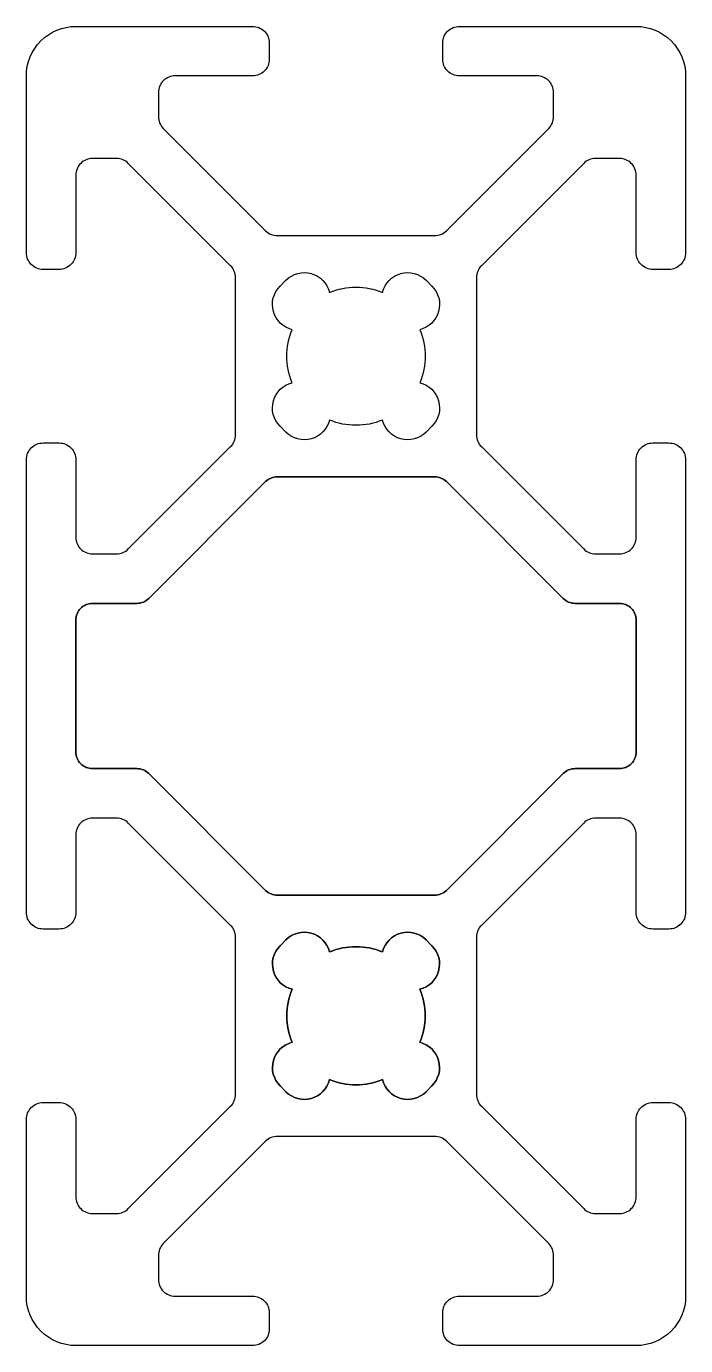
# Model space of a CAD drawing. Extents: x -10 to 10, y -40 to 0.
import ezdxf

# ---------------------------------------------------------------- set-up
doc = ezdxf.new("R2010")
doc.units = 0
doc.layers.get('0').update_dxf_attribs({"linetype": 'CONTINUOUS'})

msp = doc.modelspace()

# ---------------------------------------------------------------- linework, layer by layer
for points in [[(10, -38.5, -0.414214), (8.5, -40), (3.138, -40, -0.414214), (2.63, -39.492), (2.63, -39.008, -0.414214), (3.138, -38.5), (5.487, -38.5, 0.414214), (5.995, -37.992), (5.995, -37.266, 0.198912), (5.846, -36.907), (2.743, -33.804, 0.198912), (2.384, -33.655), (-2.384, -33.655, 0.198912), (-2.743, -33.804), (-5.846, -36.907, 0.198912), (-5.995, -37.266), (-5.995, -37.992, 0.414214), (-5.487, -38.5), (-3.138, -38.5, -0.414214), (-2.63, -39.008), (-2.63, -39.492, -0.414214), (-3.138, -40), (-8.5, -40, -0.414214), (-10, -38.5), (-10, -33.138, -0.414214), (-9.492, -32.63), (-9.008, -32.63, -0.414214), (-8.5, -33.138), (-8.5, -35.487, 0.414214), (-7.992, -35.995), (-7.266, -35.995, 0.198912), (-6.907, -35.846), (-3.804, -32.743, 0.198912), (-3.655, -32.384), (-3.655, -27.616, 0.198912), (-3.804, -27.257), (-6.907, -24.154, 0.198912), (-7.266, -24.005), (-7.992, -24.005, 0.414214), (-8.5, -24.513), (-8.5, -26.862, -0.414214), (-9.008, -27.37), (-9.492, -27.37, -0.414214), (-10, -26.862), (-10, -13.138, -0.414214), (-9.492, -12.63), (-9.008, -12.63, -0.414214), (-8.5, -13.138), (-8.5, -15.487, 0.414214), (-7.992, -15.995), (-7.266, -15.995, 0.198912), (-6.907, -15.846), (-3.804, -12.743, 0.198912), (-3.655, -12.384), (-3.655, -7.616, 0.198912), (-3.804, -7.257), (-6.907, -4.154, 0.198912), (-7.266, -4.005), (-7.992, -4.005, 0.414214), (-8.5, -4.513), (-8.5, -6.862, -0.414214), (-9.008, -7.37), (-9.492, -7.37, -0.414214), (-10, -6.862), (-10, -1.5, -0.414214), (-8.5, 0), (-3.138, 0, -0.414214), (-2.63, -0.508), (-2.63, -0.992, -0.414214), (-3.138, -1.5), (-5.487, -1.5, 0.414214), (-5.995, -2.008), (-5.995, -2.734, 0.198912), (-5.846, -3.093), (-2.743, -6.196, 0.198912), (-2.384, -6.345), (2.384, -6.345, 0.198912), (2.743, -6.196), (5.846, -3.093, 0.198912), (5.995, -2.734), (5.995, -2.008, 0.414214), (5.487, -1.5), (3.138, -1.5, -0.414214), (2.63, -0.992), (2.63, -0.508, -0.414214), (3.138, 0), (8.5, 0, -0.414214), (10, -1.5), (10, -6.862, -0.414214), (9.492, -7.37), (9.008, -7.37, -0.414214), (8.5, -6.862), (8.5, -4.513, 0.414214), (7.992, -4.005), (7.266, -4.005, 0.198912), (6.907, -4.154), (3.804, -7.257, 0.198912), (3.655, -7.616), (3.655, -12.384, 0.198912), (3.804, -12.743), (6.907, -15.846, 0.198912), (7.266, -15.995), (7.992, -15.995, 0.414214), (8.5, -15.487), (8.5, -13.138, -0.414214), (9.008, -12.63), (9.492, -12.63, -0.414214), (10, -13.138), (10, -26.862, -0.414214), (9.492, -27.37), (9.008, -27.37, -0.414214), (8.5, -26.862), (8.5, -24.513, 0.414214), (7.992, -24.005), (7.266, -24.005, 0.198912), (6.907, -24.154), (3.804, -27.257, 0.198912), (3.655, -27.616), (3.655, -32.384, 0.198912), (3.804, -32.743), (6.907, -35.846, 0.198912), (7.266, -35.995), (7.992, -35.995, 0.414214), (8.5, -35.487), (8.5, -33.138, -0.414214), (9.008, -32.63), (9.492, -32.63, -0.414214), (10, -33.138)], [(10, -38.5, -0.414214), (8.5, -40), (3.138, -40, -0.414214), (2.63, -39.492), (2.63, -39.008, -0.414214), (3.138, -38.5), (5.487, -38.5, 0.414214), (5.995, -37.992), (5.995, -37.266, 0.198912), (5.846, -36.907), (2.743, -33.804, 0.198912), (2.384, -33.655), (-2.384, -33.655, 0.198912), (-2.743, -33.804), (-5.846, -36.907, 0.198912), (-5.995, -37.266), (-5.995, -37.992, 0.414214), (-5.487, -38.5), (-3.138, -38.5, -0.414214), (-2.63, -39.008), (-2.63, -39.492, -0.414214), (-3.138, -40), (-8.5, -40, -0.414214), (-10, -38.5), (-10, -33.138, -0.414214), (-9.492, -32.63), (-9.008, -32.63, -0.414214), (-8.5, -33.138), (-8.5, -35.487, 0.414214), (-7.992, -35.995), (-7.266, -35.995, 0.198912), (-6.907, -35.846), (-3.804, -32.743, 0.198912), (-3.655, -32.384), (-3.655, -27.616, 0.198912), (-3.804, -27.257), (-6.907, -24.154, 0.198912), (-7.266, -24.005), (-7.992, -24.005, 0.414214), (-8.5, -24.513), (-8.5, -26.862, -0.414214), (-9.008, -27.37), (-9.492, -27.37, -0.414214), (-10, -26.862), (-10, -13.138, -0.414214), (-9.492, -12.63), (-9.008, -12.63, -0.414214), (-8.5, -13.138), (-8.5, -15.487, 0.414214), (-7.992, -15.995), (-7.266, -15.995, 0.198912), (-6.907, -15.846), (-3.804, -12.743, 0.198912), (-3.655, -12.384), (-3.655, -7.616, 0.198912), (-3.804, -7.257), (-6.907, -4.154, 0.198912), (-7.266, -4.005), (-7.992, -4.005, 0.414214), (-8.5, -4.513), (-8.5, -6.862, -0.414214), (-9.008, -7.37), (-9.492, -7.37, -0.414214), (-10, -6.862), (-10, -1.5, -0.414214), (-8.5, 0), (-3.138, 0, -0.414214), (-2.63, -0.508), (-2.63, -0.992, -0.414214), (-3.138, -1.5), (-5.487, -1.5, 0.414214), (-5.995, -2.008), (-5.995, -2.734, 0.198912), (-5.846, -3.093), (-2.743, -6.196, 0.198912), (-2.384, -6.345), (2.384, -6.345, 0.198912), (2.743, -6.196), (5.846, -3.093, 0.198912), (5.995, -2.734), (5.995, -2.008, 0.414214), (5.487, -1.5), (3.138, -1.5, -0.414214), (2.63, -0.992), (2.63, -0.508, -0.414214), (3.138, 0), (8.5, 0, -0.414214), (10, -1.5), (10, -6.862, -0.414214), (9.492, -7.37), (9.008, -7.37, -0.414214), (8.5, -6.862), (8.5, -4.513, 0.414214), (7.992, -4.005), (7.266, -4.005, 0.198912), (6.907, -4.154), (3.804, -7.257, 0.198912), (3.655, -7.616), (3.655, -12.384, 0.198912), (3.804, -12.743), (6.907, -15.846, 0.198912), (7.266, -15.995), (7.992, -15.995, 0.414214), (8.5, -15.487), (8.5, -13.138, -0.414214), (9.008, -12.63), (9.492, -12.63, -0.414214), (10, -13.138), (10, -26.862, -0.414214), (9.492, -27.37), (9.008, -27.37, -0.414214), (8.5, -26.862), (8.5, -24.513, 0.414214), (7.992, -24.005), (7.266, -24.005, 0.198912), (6.907, -24.154), (3.804, -27.257, 0.198912), (3.655, -27.616), (3.655, -32.384, 0.198912), (3.804, -32.743), (6.907, -35.846, 0.198912), (7.266, -35.995), (7.992, -35.995, 0.414214), (8.5, -35.487), (8.5, -33.138, -0.414214), (9.008, -32.63), (9.492, -32.63, -0.414214), (10, -33.138)], [(1.936, -9.196, -0.199349), (1.936, -10.804, -0.58433), (2.304, -12.124), (2.124, -12.304, -0.58433), (0.804, -11.936, -0.199349), (-0.804, -11.936, -0.58433), (-2.124, -12.304), (-2.304, -12.124, -0.58433), (-1.936, -10.804, -0.199349), (-1.936, -9.196, -0.58433), (-2.304, -7.876), (-2.124, -7.696, -0.58433), (-0.804, -8.064, -0.199349), (0.804, -8.064, -0.58433), (2.124, -7.696), (2.304, -7.876, -0.58433)], [(1.936, -9.196, -0.199349), (1.936, -10.804, -0.58433), (2.304, -12.124), (2.124, -12.304, -0.58433), (0.804, -11.936, -0.199349), (-0.804, -11.936, -0.58433), (-2.124, -12.304), (-2.304, -12.124, -0.58433), (-1.936, -10.804, -0.199349), (-1.936, -9.196, -0.58433), (-2.304, -7.876), (-2.124, -7.696, -0.58433), (-0.804, -8.064, -0.199349), (0.804, -8.064, -0.58433), (2.124, -7.696), (2.304, -7.876, -0.58433)], [(8.5, -21.997), (8.5, -18.003, 0.414214), (7.992, -17.495), (6.645, -17.495, -0.198912), (6.286, -17.346), (2.743, -13.804, 0.198912), (2.384, -13.655), (-2.384, -13.655, 0.198912), (-2.743, -13.804), (-6.285, -17.346, -0.198912), (-6.645, -17.495), (-7.992, -17.495, 0.414214), (-8.5, -18.003), (-8.5, -21.997, 0.414214), (-7.992, -22.505), (-6.645, -22.505, -0.198912), (-6.285, -22.654), (-2.743, -26.196, 0.198912), (-2.384, -26.345), (2.384, -26.345, 0.198912), (2.743, -26.196), (6.286, -22.654, -0.198912), (6.645, -22.505), (7.992, -22.505, 0.414214)], [(8.5, -18.003), (8.5, -21.997, -0.414214), (7.992, -22.505), (6.645, -22.505, 0.198912), (6.286, -22.654), (2.743, -26.196, -0.198912), (2.384, -26.345), (-2.384, -26.345, -0.198912), (-2.743, -26.196), (-6.285, -22.654, 0.198912), (-6.645, -22.505), (-7.992, -22.505, -0.414214), (-8.5, -21.997), (-8.5, -18.003, -0.414214), (-7.992, -17.495), (-6.645, -17.495, 0.198912), (-6.285, -17.346), (-2.743, -13.804, -0.198912), (-2.384, -13.655), (2.384, -13.655, -0.198912), (2.743, -13.804), (6.286, -17.346, 0.198912), (6.645, -17.495), (7.992, -17.495, -0.414214)], [(2.124, -32.304), (2.304, -32.124, 0.58433), (1.936, -30.804, 0.199349), (1.936, -29.196, 0.58433), (2.304, -27.876), (2.124, -27.696, 0.58433), (0.804, -28.064, 0.199349), (-0.804, -28.064, 0.58433), (-2.124, -27.696), (-2.304, -27.876, 0.58433), (-1.936, -29.196, 0.199349), (-1.936, -30.804, 0.58433), (-2.304, -32.124), (-2.124, -32.304, 0.58433), (-0.804, -31.936, 0.199349), (0.804, -31.936, 0.58433)], [(2.304, -32.124), (2.124, -32.304, -0.58433), (0.804, -31.936, -0.199349), (-0.804, -31.936, -0.58433), (-2.124, -32.304), (-2.304, -32.124, -0.58433), (-1.936, -30.804, -0.199349), (-1.936, -29.196, -0.58433), (-2.304, -27.876), (-2.124, -27.696, -0.58433), (-0.804, -28.064, -0.199349), (0.804, -28.064, -0.58433), (2.124, -27.696), (2.304, -27.876, -0.58433), (1.936, -29.196, -0.199349), (1.936, -30.804, -0.58433)]]:
    msp.add_lwpolyline(points, format="xyb", close=True)

doc.saveas('drawing.dxf')
